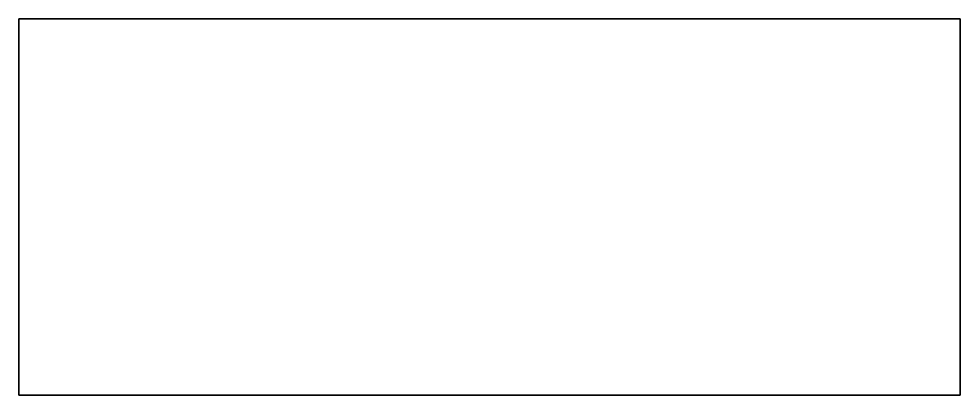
# Model space of a CAD drawing. Header units: metres. Extents: x -25 to 25, y -60.4 to 35.
# Drawn here: x -2.5 to 2.5, y -5 to -3 of the extents above; entities that cross this region are included whole.
import ezdxf

# ---------------------------------------------------------------- set-up
doc = ezdxf.new("R2010")
doc.units = ezdxf.units.M
doc.layers.add('ZEMIN_PLATFORM', color=8, linetype='CONTINUOUS')

msp = doc.modelspace()

# ---------------------------------------------------------------- linework, layer by layer
at = {"layer": 'ZEMIN_PLATFORM'}
for p, q in [((2.5, -3, -1.2), (-2.5, -3, -1.2)), ((-2.5, -3, -1.2), (-2.5, -5, -1.2)), ((2.5, -3, -0.8), (-2.5, -3, -0.8)), ((-2.5, -3, -0.8), (-2.5, -5, -0.8)), ((-2.5, -3, -1.2), (-2.5, -3, -0.8)), ((2.5, -5, -1.2), (2.5, -3, -1.2)), ((2.5, -5, -0.8), (2.5, -3, -0.8)), ((2.5, -3, -1.2), (2.5, -3, -0.8)), ((-2.5, -5, -1.2), (2.5, -5, -1.2)), ((-2.5, -5, -0.8), (2.5, -5, -0.8)), ((-2.5, -5, -1.2), (-2.5, -5, -0.8)), ((2.5, -5, -1.2), (2.5, -5, -0.8))]:
    msp.add_line(p, q, dxfattribs=at)
for points in [[(-2.5, -5, -1.2), (2.5, -5, -1.2), (2.5, -3, -1.2), (-2.5, -3, -1.2)], [(-2.5, -5, -0.8), (2.5, -5, -0.8), (2.5, -3, -0.8), (-2.5, -3, -0.8)], [(-2.5, -3, -1.2), (2.5, -3, -1.2), (2.5, -3, -0.8), (-2.5, -3, -0.8)], [(-2.5, -5, -1.2), (-2.5, -3, -1.2), (-2.5, -3, -0.8), (-2.5, -5, -0.8)], [(2.5, -5, -1.2), (2.5, -3, -1.2), (2.5, -3, -0.8), (2.5, -5, -0.8)], [(-2.5, -5, -1.2), (2.5, -5, -1.2), (2.5, -5, -0.8), (-2.5, -5, -0.8)]]:
    msp.add_3dface(points, dxfattribs=at)

doc.saveas('drawing.dxf')
